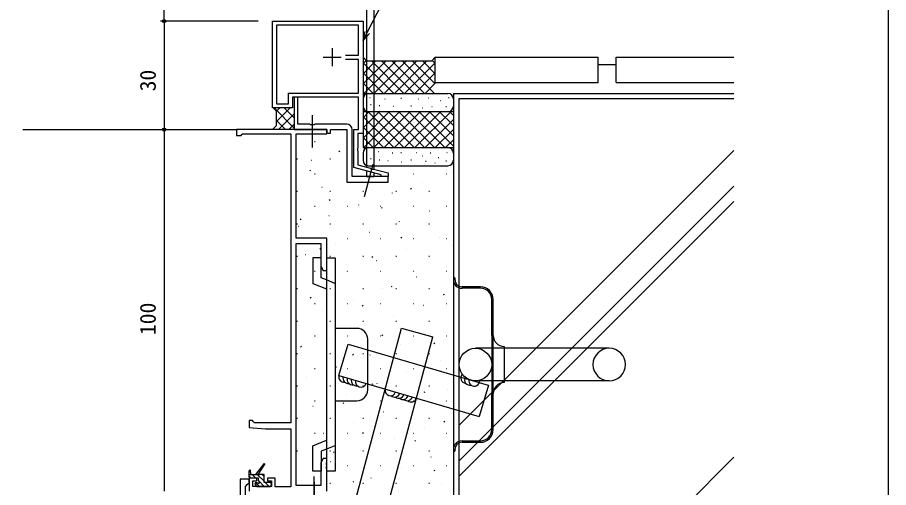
# Model space of a CAD drawing. Units: millimetres on the paper. Extents: x -437 to 438, y -233 to 230.
# Drawn here: x 197.1 to 438.1, y -78 to 52 of the extents above; entities that cross this region are included whole.
import ezdxf
from ezdxf.enums import TextEntityAlignment as Align

# ---------------------------------------------------------------- set-up
doc = ezdxf.new("R2010")
doc.units = ezdxf.units.MM
for name, color, linetype in [('0-2_YKK_11', 7, 'Continuous'), ('0-3_YKK_11E', 7, 'Continuous'), ('0-4_YKK_12', 2, 'Continuous'), ('0-5_YKK_13', 4, 'Continuous'), ('0-6_YKK_D', 6, 'Continuous'), ('0-7_YKK_ZWAK', 7, 'Continuous'), ('0-8_YSS_K', 3, 'Continuous'), ('0-9_YSS_KE', 3, 'Continuous')]:
    doc.layers.add(name, color=color, linetype=linetype)
doc.styles.add('ＭＳ ゴシック', font='')
doc.styles.get('ＭＳ ゴシック').set_extended_font_data('MS Gothic')

msp = doc.modelspace()

# ---------------------------------------------------------------- linework, layer by layer
at = {"layer": '0-2_YKK_11'}
for p, q in [((284.23, 43.495), (284.23, 38.495)), ((281.73, 40.995), (286.73, 40.995)), ((278.251, 22.352), (278.059, 22.495)), ((279.209, 22.352), (278.251, 22.352)), ((279.401, 22.495), (279.209, 22.352)), ((288.23, 22.495), (279.401, 22.495))]:
    msp.add_line(p, q, dxfattribs=at)
msp.add_lwpolyline([(292.73, 50.995), (292.73, 19.895), (291.33, 19.895), (291.33, 15.953), (291.21, 15.77), (291.21, 15.22), (291.33, 15.037), (291.33, 11.246), (294.787, 10.319), (294.933, 10.156), (295.464, 10.014), (295.672, 10.082), (299.73, 8.995), (299.73, 7.995), (297.73, 7.995), (297.73, 8.495), (290.23, 10.505), (290.23, 20.995), (291.53, 20.995), (291.53, 29.995), (273.23, 29.995), (273.23, 26.995), (267.73, 26.995), (267.73, 50.995)], close=True, dxfattribs=at)
for points in [[(287.93, 41.595), (291.53, 41.595), (291.53, 49.895), (268.83, 49.895), (268.83, 28.095), (272.13, 28.095), (272.13, 31.095), (291.53, 31.095), (291.53, 40.395), (287.93, 40.395)], [(278.059, 22.495), (274.73, 22.495), (274.73, 29.995), (273.73, 29.995), (273.73, 20.995), (282.73, 20.995), (282.73, 19.995), (283.73, 19.995), (283.73, 20.995), (288.23, 20.995)], [(288.23, 20.995), (288.23, 6.495), (299.73, 6.495), (299.73, 7.995), (289.73, 7.995), (289.73, 20.995)], [(260.23, -81.005), (260.23, -77.705), (260.73, -77.205), (261.23, -76.705), (261.23, -75.705), (258.73, -75.705), (258.73, -80.505)]]:
    msp.add_lwpolyline(points, dxfattribs=at)
msp.add_arc((288.23, 20.995), 1.5, 0, 89.99998, dxfattribs=at)
at = {"layer": '0-3_YKK_11E'}
for points in [[(282.73, -72.963), (282.61, -72.78), (282.61, -72.23), (282.73, -72.047), (282.73, -71.963), (282.61, -71.78), (282.61, -71.23), (282.73, -71.047), (282.73, -70.005), (281.73, -70.005), (281.03, -71.217), (281.03, -77.505), (274.23, -77.505), (274.23, -10.505), (281.03, -10.505), (281.03, -16.793), (281.73, -18.005), (282.73, -18.005), (282.73, -9.005), (274.23, -9.005), (274.23, 19.795), (282.73, 19.795), (282.73, 20.995), (257.73, 20.995), (257.73, 19.395), (259.03, 19.395), (259.23, 19.595), (259.43, 19.795), (272.73, 19.795)], [(272.73, 19.795), (272.73, -60.105), (262.73, -60.105), (262.43, -59.805), (262.13, -59.505), (261.23, -59.505), (261.23, -61.411), (265.73, -61.805), (272.73, -61.805), (272.73, -77.805), (268.43, -77.805), (268.43, -75.405), (266.33, -75.405), (266.33, -76.205), (267.43, -76.205), (267.43, -77.705), (262.23, -77.705), (262.23, -76.205), (263.33, -76.205), (263.33, -75.405), (261.23, -75.405), (261.23, -79.005)], [(282.73, -79.005), (282.73, -72.963)]]:
    msp.add_lwpolyline(points, dxfattribs=at)
at = {"layer": '0-4_YKK_12'}
for p, q in [((293.73, 57.995), (293.73, 39.995)), ((293.73, 39.995), (293.73, 10.603)), ((198.646, 20.995), (258.023, 20.995)), ((293.73, 9.567), (293.73, 7.995)), ((293.73, 7.995), (295.73, 7.995))]:
    msp.add_line(p, q, dxfattribs=at)
at = {"layer": '0-5_YKK_13'}
for p, q in [((278.686, 24.978), (278.686, 16.035)), ((295.488, 11.335), (293.09, 2.384)), ((295.73, 9.031), (295.73, 7.995)), ((281.154, -14.505), (278.854, -14.506)), ((281.154, -14.505), (278.854, -14.506)), ((281.154, -20.005), (281.153, -14.505)), ((281.153, -20.005), (281.153, -14.505)), ((282.727, -14.505), (285.024, -14.505)), ((282.728, -14.505), (285.025, -14.505)), ((282.731, -73.505), (282.729, -14.505)), ((282.73, -73.505), (282.729, -14.505)), ((285.024, -14.505), (285.03, -73.505)), ((285.025, -14.505), (285.031, -73.505)), ((317.73, -20.003), (317.73, -20.503)), ((318.13, -20.003), (317.73, -20.003)), ((317.73, -20.503), (317.73, -67.503)), ((318.13, -20.003), (318.13, -20.503)), ((325.23, -22.503), (320.13, -22.503)), ((325.23, -22.903), (320.13, -22.903)), ((328.33, -36.003), (328.33, -26.003)), ((328.73, -36.003), (328.73, -26.003)), ((291.029, -34.005), (285.029, -34.005)), ((291.029, -34.005), (285.029, -34.005)), ((328.33, -36.003), (328.33, -52.003)), ((328.73, -52.003), (328.73, -36.003)), ((294.03, -51.005), (294.029, -37.005)), ((294.029, -51.005), (294.029, -37.005)), ((360.83, -39.503), (323.83, -39.503)), ((331.73, -39.003), (331.73, -49.003)), ((360.83, -48.503), (323.83, -48.503)), ((328.33, -62.003), (328.33, -52.003)), ((328.73, -62.003), (328.73, -52.003)), ((285.031, -54.005), (291.03, -54.005)), ((285.031, -54.005), (291.029, -54.005)), ((320.13, -65.103), (325.23, -65.103)), ((320.13, -65.503), (325.23, -65.503)), ((281.156, -68.004), (281.156, -73.505)), ((281.157, -68.004), (281.157, -73.505)), ((317.73, -67.503), (317.73, -68.003)), ((317.73, -68.003), (318.13, -68.003)), ((318.13, -67.503), (318.13, -68.003)), ((265.271, -71.483), (263.03, -74.405)), ((261.23, -75.105), (261.23, -73.406)), ((261.23, -74.405), (263.63, -74.405)), ((261.53, -73.579), (261.728, -74.405)), ((263.116, -75.405), (262.116, -74.405)), ((265.44, -76.382), (263.463, -74.405)), ((265.274, -74.869), (264.966, -74.561)), ((281.156, -73.505), (278.856, -73.505)), ((281.157, -73.505), (278.857, -73.505)), ((285.03, -73.505), (282.73, -73.505)), ((285.031, -73.505), (282.731, -73.505)), ((261.769, -75.405), (261.23, -74.866)), ((263.03, -76.605), (262.818, -77.117)), ((264.069, -77.705), (262.974, -76.61)), ((265.416, -77.705), (263.83, -76.119)), ((266.763, -77.705), (265.653, -76.595)), ((267.43, -77.025), (267.01, -76.605)), ((279.23, -91.005), (279.23, -75.005)), ((279.23, -76.505), (279.23, -89.505)), ((267.13, -77.705), (267.43, -77.405))]:
    msp.add_line(p, q, dxfattribs=at)
for points in [[(295.73, 57.995), (295.73, 39.995), (295.73, 10.067)], [(278.853, -14.506), (278.854, -21.557), (282.654, -23.092)], [(278.853, -14.506), (278.853, -21.557), (282.654, -23.092)], [(284.954, -21.54), (282.654, -20.611), (281.154, -20.005)], [(284.953, -21.54), (282.654, -20.611), (281.154, -20.005)], [(278.856, -73.505), (278.856, -66.453), (282.656, -64.918)], [(278.857, -73.505), (278.857, -66.453), (282.657, -64.918)], [(284.956, -66.469), (282.656, -67.398), (281.156, -68.004)], [(284.957, -66.469), (282.657, -67.398), (281.157, -68.004)], [(263.756, -74.219), (263.895, -74.105), (265.404, -71.803)], [(267.43, -77.405), (267.43, -76.605), (265.43, -76.605), (265.43, -74.405), (264.23, -74.405), (263.99, -74.525)], [(263.966, -76.395), (263.83, -76.144), (263.83, -75.405), (261.53, -75.405), (261.23, -75.105)], [(263.03, -76.605), (263.369, -76.605), (263.62, -76.741)], [(262.818, -77.117), (263.405, -77.705), (267.13, -77.705)]]:
    msp.add_lwpolyline(points, dxfattribs=at)
msp.add_circle((323.83, -44.003), 4.5, dxfattribs=at)
for centre, radius, start, end in [((320.13, -20.503), 2.4, 180, 270), ((320.13, -20.503), 2, 180, 270), ((325.23, -26.003), 3.5, 0, 90), ((325.23, -26.003), 3.1, 0, 90), ((291.029, -37.005), 3, 0.0012, 90.00124), ((291.029, -37.005), 3, 0.0012, 90.00124), ((331.73, -36.003), 3, 180, 270), ((360.83, -44.003), 4.5, 90, 270), ((360.83, -44.003), 4.5, 270, 90), ((331.73, -52.003), 3, 90, 180), ((291.029, -51.005), 3, 270.00156, 0.0012), ((291.03, -51.005), 3, 270.00156, 0.0012), ((325.23, -62.003), 3.1, 270, 0), ((325.23, -62.003), 3.5, 270, 0), ((320.13, -67.503), 2.4, 90, 180), ((320.13, -67.503), 2, 90, 180), ((265.43, -71.605), 0.2, 262.50751, 142.50751), ((261.43, -73.406), 0.2, 299.99998, 179.99998), ((263.83, -74.405), 0.2, 111.77148, 323.13011), ((263.83, -76.605), 0.25, 213.05575, 56.94427)]:
    msp.add_arc(centre, radius, start, end, dxfattribs=at)
at = {"layer": '0-6_YKK_D'}
for p, q in [((237.73, 50.995), (237.73, 57.995)), ((263.729, 50.995), (236.73, 50.995)), ((263.729, 50.995), (236.73, 50.995)), ((237.73, 50.995), (237.73, 20.995)), ((237.73, 20.995), (237.73, -79.005))]:
    msp.add_line(p, q, dxfattribs=at)
for points in [[(292.73, 45.593), (293.9, 47.859), (309.122, 77.326), (313.172, 77.326)], [(294.507, 47.545), (292.73, 45.593), (293.293, 48.173)]]:
    msp.add_lwpolyline(points, dxfattribs=at)
for centre in [(237.73, 50.995), (237.73, 50.995), (237.73, 20.995), (237.73, 20.995)]:
    msp.add_circle(centre, 0.425, dxfattribs=at)
at = {"layer": '0-7_YKK_ZWAK'}
msp.add_lwpolyline([(-436.9, -233.005), (438.1, -233.005), (438.1, 195.495)], dxfattribs=at)
at = {"layer": '0-8_YSS_K'}
for p, q in [((292.73, 40.995), (293.73, 39.995)), ((312.73, 40.995), (311.73, 39.995)), ((292.73, 39.279), (293.588, 40.137)), ((292.73, 33.622), (299.102, 39.995)), ((292.73, 36.451), (296.274, 39.995)), ((292.73, 39.48), (301.215, 30.995)), ((292.931, 30.995), (301.931, 39.995)), ((293.73, 39.995), (311.73, 39.995)), ((295.043, 39.995), (304.043, 30.995)), ((295.759, 30.995), (304.759, 39.995)), ((297.872, 39.995), (306.872, 30.995)), ((298.588, 30.995), (307.588, 39.995)), ((300.7, 39.995), (309.7, 30.995)), ((301.416, 30.995), (310.416, 39.995)), ((303.529, 39.995), (312.529, 30.995)), ((304.245, 30.995), (312.73, 39.48)), ((306.357, 39.995), (312.73, 33.622)), ((309.185, 39.995), (312.73, 36.451)), ((311.872, 40.137), (312.73, 39.279)), ((292.73, 36.652), (298.386, 30.995)), ((307.073, 30.995), (312.73, 36.652)), ((292.73, 33.823), (295.558, 30.995)), ((309.901, 30.995), (312.73, 33.823)), ((292.73, 30.995), (312.73, 30.995)), ((292.73, 29.495), (292.73, 27.495)), ((294.23, 30.995), (316.23, 30.995)), ((294.723, 29.739), (294.623, 29.739)), ((298.869, 29.454), (298.769, 29.454)), ((303.202, 29.69), (303.402, 29.69)), ((308.089, 29.382), (307.989, 29.382)), ((310.948, 29.668), (310.848, 29.668)), ((314.164, 28.954), (314.064, 28.954)), ((316.523, 29.739), (316.423, 29.739)), ((316.523, 29.739), (316.423, 29.739)), ((317.73, 29.495), (317.73, 27.495)), ((319.23, 29.497), (319.23, -117.503)), ((395.33, 29.497), (319.23, 29.497)), ((267.818, 27.083), (268.73, 26.171)), ((268.139, 26.995), (273.73, 21.404)), ((268.73, 23.165), (272.56, 26.995)), ((268.73, 25.993), (269.731, 26.995)), ((270.967, 26.995), (273.73, 24.232)), ((294.813, 27.959), (295.013, 27.959)), ((297.216, 27.649), (297.416, 27.649)), ((301.299, 27.382), (301.199, 27.382)), ((305.915, 27.598), (306.115, 27.598)), ((309.161, 26.954), (309.061, 26.954)), ((311.877, 27.311), (311.777, 27.311)), ((315.623, 27.339), (315.823, 27.339)), ((268.73, 26.171), (268.73, 21.995)), ((269.388, 20.995), (273.73, 25.337)), ((292.73, 24.279), (294.446, 25.995)), ((292.73, 18.622), (300.102, 25.995)), ((292.73, 21.451), (297.274, 25.995)), ((292.73, 25.995), (317.73, 25.995)), ((292.73, 25.995), (292.73, 15.995)), ((292.73, 24.48), (301.215, 15.995)), ((292.931, 15.995), (302.931, 25.995)), ((294.043, 25.995), (304.043, 15.995)), ((294.23, 25.995), (316.23, 25.995)), ((295.759, 15.995), (305.759, 25.995)), ((296.872, 25.995), (306.872, 15.995)), ((298.588, 15.995), (308.588, 25.995)), ((299.7, 25.995), (309.7, 15.995)), ((301.416, 15.995), (311.416, 25.995)), ((302.529, 25.995), (312.529, 15.995)), ((304.245, 15.995), (314.245, 25.995)), ((305.357, 25.995), (315.357, 15.995)), ((307.073, 15.995), (317.073, 25.995)), ((308.185, 25.995), (317.73, 16.451)), ((311.014, 25.995), (317.73, 19.279)), ((313.842, 25.995), (317.73, 22.108)), ((316.671, 25.995), (317.73, 24.936)), ((268.73, 21.995), (267.73, 20.995)), ((268.73, 23.575), (271.31, 20.995)), ((272.216, 20.995), (273.73, 22.508)), ((309.901, 15.995), (317.73, 23.823)), ((292.73, 21.652), (298.386, 15.995)), ((312.73, 15.995), (317.73, 20.995)), ((279.305, 17.735), (279.455, 17.735)), ((292.73, 18.823), (295.558, 15.995)), ((315.558, 15.995), (317.73, 18.166)), ((286.062, 14.966), (286.312, 15.131)), ((287.798, 15.853), (287.827, 15.863)), ((292.73, 15.995), (317.73, 15.995)), ((292.73, 14.495), (292.73, 12.495)), ((294.23, 15.995), (316.23, 15.995)), ((297.153, 14.883), (297.053, 14.883)), ((303.202, 14.69), (303.402, 14.69)), ((307.517, 14.526), (307.417, 14.526)), ((316.023, 14.526), (315.923, 14.526)), ((317.73, 14.495), (317.73, 12.495)), ((319.23, -60.871), (395.33, 15.229)), ((274.46, 12.89), (274.61, 12.89)), ((278.438, 12.539), (278.466, 12.549)), ((283.58, 12.89), (283.73, 12.89)), ((294.813, 12.959), (295.013, 12.959)), ((297.216, 12.649), (297.416, 12.649)), ((299.727, 12.383), (299.627, 12.383)), ((300.942, 14.454), (300.842, 14.454)), ((305.915, 12.598), (306.115, 12.598)), ((309.304, 13.597), (309.204, 13.597)), ((310.162, 12.169), (310.062, 12.169)), ((311.448, 14.454), (311.348, 14.454)), ((313.664, 13.169), (313.564, 13.169)), ((315.623, 12.339), (315.823, 12.339)), ((277.994, 9.626), (278.244, 9.791)), ((294.23, 10.995), (316.23, 10.995)), ((303.372, 12.026), (303.272, 12.026)), ((312.663, 11.74), (312.563, 11.74)), ((312.663, 11.74), (312.563, 11.74)), ((279.305, 8.765), (279.455, 8.765)), ((306.665, 8.765), (306.815, 8.765)), ((315.785, 8.765), (315.935, 8.765)), ((317.493, 9.323), (317.522, 9.333)), ((281.366, 5.052), (281.394, 5.062)), ((309.264, 6.409), (309.293, 6.419)), ((319.23, -70.77), (395.33, 5.33)), ((274.46, 3.92), (274.61, 3.92)), ((283.58, 3.92), (283.73, 3.92)), ((292.7, 3.92), (292.85, 3.92)), ((300.894, 3.445), (300.922, 3.455)), ((301.82, 3.92), (301.97, 3.92)), ((305.885, 4.579), (306.135, 4.745)), ((310.94, 3.92), (311.09, 3.92)), ((283.409, 1.456), (283.659, 1.622)), ((291.533, 0.13), (291.561, 0.14)), ((319.23, -75.013), (395.33, 1.087)), ((279.305, -0.205), (279.455, -0.205)), ((288.425, -0.205), (288.575, -0.205)), ((297.545, -0.205), (297.695, -0.205)), ((297.817, -0.761), (298.067, -0.595)), ((306.665, -0.205), (306.815, -0.205)), ((311.061, -1.478), (311.089, -1.468)), ((315.785, -0.205), (315.935, -0.205)), ((275.341, -3.884), (275.591, -3.718)), ((283.304, -2.784), (283.332, -2.774)), ((302.832, -4.392), (302.86, -4.382)), ((274.46, -5.05), (274.61, -5.05)), ((274.933, -5.748), (274.962, -5.738)), ((283.58, -5.05), (283.73, -5.05)), ((292.7, -5.05), (292.85, -5.05)), ((301.82, -5.05), (301.97, -5.05)), ((310.94, -5.05), (311.09, -5.05)), ((288.425, -9.175), (288.575, -9.175)), ((294.461, -7.356), (294.489, -7.346)), ((297.545, -9.175), (297.695, -9.175)), ((303.231, -8.93), (303.481, -8.765)), ((306.665, -9.175), (306.815, -9.175)), ((313.989, -8.964), (314.017, -8.954)), ((315.785, -9.175), (315.935, -9.175)), ((280.755, -12.053), (281.006, -11.888)), ((285.101, -10.671), (285.129, -10.661)), ((317.639, -11.147), (317.73, -11.088)), ((274.46, -14.02), (274.61, -14.02)), ((276.871, -13.585), (276.9, -13.575)), ((283.58, -14.02), (283.73, -14.02)), ((292.7, -14.02), (292.85, -14.02)), ((295.163, -14.27), (295.414, -14.105)), ((301.82, -14.02), (301.97, -14.02)), ((304.628, -12.278), (304.657, -12.268)), ((310.94, -14.02), (311.09, -14.02)), ((296.399, -15.193), (296.427, -15.183)), ((315.927, -16.8), (315.955, -16.79)), ((279.305, -18.145), (279.455, -18.145)), ((288.028, -18.157), (288.057, -18.147)), ((288.425, -18.145), (288.575, -18.145)), ((297.545, -18.145), (297.695, -18.145)), ((306.665, -18.145), (306.815, -18.145)), ((315.785, -18.145), (315.935, -18.145)), ((278.668, -21.471), (278.696, -21.461)), ((307.556, -19.764), (307.584, -19.754)), ((274.46, -22.99), (274.61, -22.99)), ((283.58, -22.99), (283.73, -22.99)), ((292.7, -22.99), (292.85, -22.99)), ((298.196, -23.079), (298.224, -23.069)), ((300.578, -22.44), (300.828, -22.274)), ((301.82, -22.99), (301.97, -22.99)), ((310.94, -22.99), (311.09, -22.99)), ((278.102, -25.563), (278.352, -25.397)), ((289.966, -25.993), (289.995, -25.983)), ((314.986, -24.657), (315.236, -24.491)), ((317.723, -24.687), (317.73, -24.685)), ((279.305, -27.115), (279.455, -27.115)), ((288.425, -27.115), (288.575, -27.115)), ((292.51, -27.78), (292.76, -27.614)), ((297.545, -27.115), (297.695, -27.115)), ((306.665, -27.115), (306.815, -27.115)), ((309.494, -27.601), (309.522, -27.591)), ((315.785, -27.115), (315.935, -27.115)), ((281.596, -28.958), (281.624, -28.948)), ((301.124, -30.565), (301.152, -30.555)), ((274.46, -31.96), (274.61, -31.96)), ((283.58, -31.96), (283.73, -31.96)), ((292.7, -31.96), (292.85, -31.96)), ((301.82, -31.96), (301.97, -31.96)), ((310.94, -31.96), (311.09, -31.96)), ((274.063, -143.303), (303.375, -33.976)), ((279.305, -36.085), (279.455, -36.085)), ((288.425, -36.085), (288.575, -36.085)), ((291.763, -33.88), (291.791, -33.87)), ((297.545, -36.085), (297.695, -36.085)), ((297.925, -35.95), (298.175, -35.784)), ((303.372, -33.975), (312.065, -36.306)), ((306.665, -36.085), (306.815, -36.085)), ((311.291, -35.488), (311.319, -35.478)), ((315.785, -36.085), (315.935, -36.085)), ((282.756, -145.634), (312.068, -36.307)), ((283.534, -36.794), (283.562, -36.784)), ((286.081, -46.993), (288.612, -38.356)), ((288.612, -38.356), (327.395, -49.724)), ((303.062, -38.402), (303.09, -38.392)), ((312.333, -38.167), (312.583, -38.001)), ((274.46, -40.93), (274.61, -40.93)), ((275.163, -39.758), (275.191, -39.748)), ((275.449, -39.073), (275.699, -38.907)), ((283.58, -40.93), (283.73, -40.93)), ((292.7, -40.93), (292.85, -40.93)), ((301.82, -40.93), (301.97, -40.93)), ((310.94, -40.93), (311.09, -40.93)), ((289.857, -41.29), (290.107, -41.124)), ((294.691, -41.366), (294.719, -41.356)), ((314.219, -42.974), (314.247, -42.964)), ((279.305, -45.055), (279.455, -45.055)), ((285.331, -44.681), (285.359, -44.671)), ((288.425, -45.055), (288.575, -45.055)), ((297.545, -45.055), (297.695, -45.055)), ((306.665, -45.055), (306.815, -45.055)), ((315.785, -45.055), (315.935, -45.055)), ((277.101, -47.595), (277.13, -47.585)), ((286.081, -46.993), (324.864, -58.36)), ((304.858, -46.288), (304.887, -46.278)), ((274.46, -49.9), (274.61, -49.9)), ((283.58, -49.9), (283.73, -49.9)), ((292.7, -49.9), (292.85, -49.9)), ((295.271, -49.459), (295.522, -49.294)), ((296.629, -49.203), (296.657, -49.193)), ((301.82, -49.9), (301.97, -49.9)), ((310.94, -49.9), (311.09, -49.9)), ((327.396, -49.72), (324.865, -58.357)), ((288.258, -52.167), (288.287, -52.157)), ((309.679, -51.676), (309.93, -51.511)), ((316.157, -50.81), (316.185, -50.8)), ((279.305, -54.025), (279.455, -54.025)), ((287.204, -54.799), (287.454, -54.634)), ((288.425, -54.025), (288.575, -54.025)), ((297.545, -54.025), (297.695, -54.025)), ((306.665, -54.025), (306.815, -54.025)), ((307.786, -53.774), (307.814, -53.764)), ((315.785, -54.025), (315.935, -54.025)), ((278.898, -55.481), (278.926, -55.471)), ((298.426, -57.089), (298.454, -57.079)), ((274.46, -58.87), (274.61, -58.87)), ((283.58, -58.87), (283.73, -58.87)), ((290.196, -60.003), (290.225, -59.993)), ((292.7, -58.87), (292.85, -58.87)), ((301.82, -58.87), (301.97, -58.87)), ((310.94, -58.87), (311.09, -58.87)), ((315.094, -59.846), (315.344, -59.68)), ((309.724, -61.611), (309.752, -61.601)), ((279.305, -62.995), (279.455, -62.995)), ((281.826, -62.968), (281.854, -62.958)), ((288.425, -62.995), (288.575, -62.995)), ((292.618, -62.969), (292.868, -62.803)), ((297.545, -62.995), (297.695, -62.995)), ((301.353, -64.575), (301.382, -64.565)), ((306.665, -62.995), (306.815, -62.995)), ((307.026, -65.186), (307.276, -65.02)), ((315.785, -62.995), (315.935, -62.995)), ((274.46, -67.84), (274.61, -67.84)), ((283.58, -67.84), (283.73, -67.84)), ((284.55, -68.309), (284.8, -68.143)), ((291.993, -67.89), (292.021, -67.88)), ((292.7, -67.84), (292.85, -67.84)), ((301.82, -67.84), (301.97, -67.84)), ((310.94, -67.84), (311.09, -67.84)), ((311.521, -69.498), (311.549, -69.488)), ((347.45, -117.504), (395.33, -69.624)), ((283.764, -70.804), (283.792, -70.794)), ((288.425, -71.965), (288.575, -71.965)), ((297.545, -71.965), (297.695, -71.965)), ((306.665, -71.965), (306.815, -71.965)), ((315.785, -71.965), (315.935, -71.965)), ((303.292, -72.412), (303.32, -72.402)), ((312.441, -73.355), (312.691, -73.19)), ((283.58, -76.81), (283.73, -76.81)), ((289.965, -76.478), (290.215, -76.313)), ((292.7, -76.81), (292.85, -76.81)), ((294.921, -75.376), (294.949, -75.366)), ((301.82, -76.81), (301.97, -76.81)), ((310.94, -76.81), (311.09, -76.81)), ((314.449, -76.984), (314.477, -76.974))]:
    msp.add_line(p, q, dxfattribs=at)
for centre, start, end in [((294.23, 29.495), 90, 180), ((316.23, 29.495), 0, 90), ((294.23, 27.495), 180, 270), ((316.23, 27.495), 270, 0), ((294.23, 14.495), 90, 180), ((316.23, 14.495), 0, 90), ((294.23, 12.495), 180, 270), ((316.23, 12.495), 270, 0), ((287.52, -47.415), 163.66425, 277.24243), ((288.672, -47.752), 163.66425, 277.24243), ((289.823, -48.09), 163.66425, 277.24243), ((290.975, -48.428), 163.66425, 277.24243), ((321.255, -47.694), 135.50917, 266.34367), ((322.324, -48.243), 150.85968, 281.69418), ((323.5, -48.491), 166.21019, 5.39833), ((292.127, -48.765), 163.66425, 343.66425), ((300.321, -51.167), 163.66425, 343.66425), ((301.473, -51.504), 230.08608, 343.66425), ((302.624, -51.842), 230.08608, 343.66425), ((303.776, -52.179), 230.08608, 343.66425), ((304.927, -52.517), 230.08608, 343.66425), ((306.079, -52.854), 230.08608, 343.66425)]:
    msp.add_arc(centre, 1.5, start, end, dxfattribs=at)
at = {"layer": '0-9_YSS_KE'}
for p, q in [((312.73, 40.995), (357.73, 40.995)), ((312.73, 33.995), (312.73, 40.995)), ((357.73, 33.995), (357.73, 40.995)), ((362.73, 40.995), (395.33, 40.995)), ((362.73, 33.995), (362.73, 40.995)), ((357.73, 38.995), (362.73, 38.995)), ((312.73, 33.995), (357.73, 33.995)), ((362.73, 33.995), (395.33, 33.995)), ((317.73, 30.997), (317.73, -119.003)), ((317.73, 30.997), (395.33, 30.997))]:
    msp.add_line(p, q, dxfattribs=at)

# ---------------------------------------------------------------- texts
at = {"layer": '0-6_YKK_D', "style": 'ＭＳ ゴシック'}
for s, p in [('30', (236.73, 31.563)), ('100', (236.73, -35.857))]:
    msp.add_text(s, height=4.399, rotation=90, dxfattribs=at).set_placement(p, align=Align.BOTTOM_LEFT)

doc.saveas('drawing.dxf')
